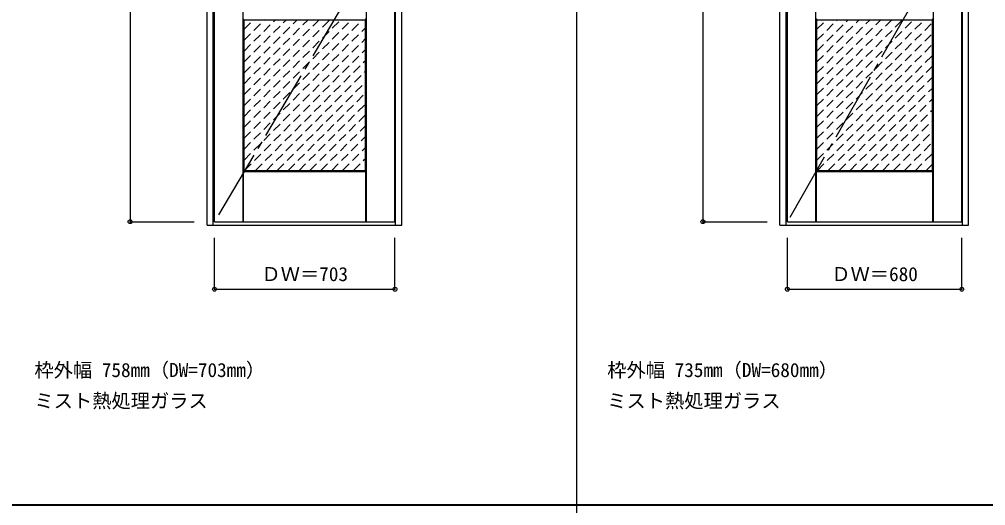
# Model space of a CAD drawing. Units: millimetres, scale not verified. Extents: x -6000 to 5700, y -4307 to 4175.
# Drawn here: x -966 to 2799, y 186 to 2081 of the extents above; entities that cross this region are included whole.
import ezdxf
from ezdxf.enums import TextEntityAlignment as Align

# ---------------------------------------------------------------- set-up
doc = ezdxf.new("R2010")
doc.units = ezdxf.units.MM
doc.header["$LTSCALE"] = 30
doc.header["$PDMODE"] = 32
doc.header["$PDSIZE"] = 15
doc.linetypes.add('CHAIN2', pattern=[12, 9, -1, 1, -1])
doc.linetypes.add('DASHED1', pattern=[1.8, 1.2, -0.6])
for name, color, linetype in [('0-2_扉', 3, 'Continuous'), ('0-3_仕上げ', 7, 'Continuous'), ('0-4_枠', 3, 'Continuous'), ('0-7', 7, 'CHAIN2'), ('0-A_文字', 7, 'Continuous'), ('0-B_寸法', 7, 'Continuous'), ('0-C_ハッチ', 4, 'DASHED1'), ('F-1_枠', 6, 'Continuous')]:
    doc.layers.add(name, color=color, linetype=linetype)
doc.styles.add('ＭＳ ゴシック', font='')
doc.styles.get('ＭＳ ゴシック').set_extended_font_data('MS Gothic')

msp = doc.modelspace()

# ---------------------------------------------------------------- linework, layer by layer
at = {"layer": '0-2_扉'}
for p, q in [((497.8, 1292.25), (497.8, 3669.25)), ((2026.4, 1292.25), (2026.4, 3669.25)), ((2706.4, 1292.25), (2706.4, 3669.25)), ((-205.2, 1292.25), (497.8, 1292.25)), ((2026.4, 1292.25), (2706.4, 1292.25))]:
    msp.add_line(p, q, dxfattribs=at)
msp.add_lwpolyline([(-205.2, 1292.25), (-205.2, 3669.25), (497.8, 3669.25)], dxfattribs=at)
at = {"layer": '0-3_仕上げ'}
for p, q in [((386.8, 1292.25), (386.8, 3669.25)), ((2595.4, 1292.25), (2595.4, 3669.25)), ((-94.2, 1292.25), (-94.2, 2241.37)), ((2137.4, 1292.25), (2137.4, 2241.37)), ((-93.2, 2082.25), (-90.2, 2079.25)), ((-90.2, 2079.25), (382.8, 2079.25)), ((-90.2, 1492.25), (-90.2, 2079.25)), ((382.8, 2079.25), (385.8, 2082.25)), ((382.8, 1492.25), (382.8, 2079.25)), ((2138.4, 2082.25), (2141.4, 2079.25)), ((2141.4, 1492.25), (2141.4, 2079.25)), ((2141.4, 2079.25), (2591.4, 2079.25)), ((2591.4, 2079.25), (2594.4, 2082.25)), ((2591.4, 1492.25), (2591.4, 2079.25)), ((-93.2, 1489.25), (-90.2, 1492.25)), ((-93.2, 1292.25), (-93.2, 1489.25)), ((-93.2, 1489.25), (-92.2, 1488.25)), ((-92.2, 1292.25), (-92.2, 1488.25)), ((-92.2, 1488.25), (384.8, 1488.25)), ((-90.2, 1492.25), (382.8, 1492.25)), ((382.8, 1492.25), (385.8, 1489.25)), ((385.8, 1489.25), (384.8, 1488.25)), ((384.8, 1292.25), (384.8, 1488.25)), ((385.8, 1292.25), (385.8, 1489.25)), ((2138.4, 1489.25), (2141.4, 1492.25)), ((2139.4, 1292.25), (2139.4, 1488.25)), ((2139.4, 1488.25), (2593.4, 1488.25)), ((2141.4, 1492.25), (2591.4, 1492.25)), ((2591.4, 1492.25), (2594.4, 1489.25)), ((2594.4, 1489.25), (2593.4, 1488.25)), ((2593.4, 1292.25), (2593.4, 1488.25)), ((2594.4, 1292.25), (2594.4, 1489.25))]:
    msp.add_line(p, q, dxfattribs=at)
msp.add_lwpolyline([(2138.4, 1292.25), (2138.4, 1489.25), (2139.4, 1488.25)], dxfattribs=at)
at = {"layer": '0-4_枠'}
for p, q in [((-234.2, 1279.25), (-234.2, 3679.25)), ((-210.2, 1279.25), (-210.2, 3679.25)), ((499.8, 1279.25), (499.8, 3679.25)), ((523.8, 1279.25), (523.8, 3679.25)), ((1997.4, 1279.25), (1997.4, 3679.25)), ((2021.4, 1279.25), (2021.4, 3679.25)), ((2708.4, 1279.25), (2708.4, 3679.25)), ((2732.4, 1279.25), (2732.4, 3679.25)), ((-234.2, 1279.25), (523.8, 1279.25)), ((1997.4, 1279.25), (2732.4, 1279.25))]:
    msp.add_line(p, q, dxfattribs=at)
at = {"layer": '0-7'}
for points in [[(-205.2, 3669.25), (497.8, 2480.75), (-205.2, 1292.25)], [(2026.4, 3669.25), (2706.4, 2480.75), (2026.4, 1292.25)]]:
    msp.add_lwpolyline(points, dxfattribs=at)
at = {"layer": '0-B_寸法', "color": 4}
for p, q in [((-534.2, 3669.25), (-534.2, 1292.25)), ((1697.4, 3669.25), (1697.4, 1292.25)), ((-534.2, 1292.25), (-284.2, 1292.25)), ((1697.4, 1292.25), (1947.4, 1292.25)), ((-205.2, 1029.25), (-205.2, 1229.25)), ((497.8, 1029.25), (497.8, 1229.25)), ((2026.4, 1029.25), (2026.4, 1229.25)), ((2706.4, 1029.25), (2706.4, 1229.25)), ((-205.2, 1029.25), (497.8, 1029.25)), ((2026.4, 1029.25), (2706.4, 1029.25))]:
    msp.add_line(p, q, dxfattribs=at)
at = {"layer": '0-B_寸法'}
for p in [(-534.2, 1292.25), (1697.4, 1292.25), (-205.2, 1029.25), (497.8, 1029.25), (2026.4, 1029.25), (2706.4, 1029.25)]:
    msp.add_point(p, dxfattribs=at)
at = {"layer": '0-C_ハッチ'}
for p, q in [((-90.2, 1872.11), (116.94, 2079.25)), ((-90.2, 1914.53), (74.52, 2079.25)), ((-90.2, 1956.96), (32.09, 2079.25)), ((-90.2, 1999.38), (-10.33, 2079.25)), ((-90.2, 2041.81), (-52.76, 2079.25)), ((-90.2, 1829.68), (159.37, 2079.25)), ((-90.2, 1659.97), (329.08, 2079.25)), ((-90.2, 1702.4), (286.65, 2079.25)), ((-90.2, 1744.83), (244.22, 2079.25)), ((-90.2, 1787.25), (201.8, 2079.25)), ((-90.2, 1617.55), (371.5, 2079.25)), ((2141.4, 1659.97), (2560.68, 2079.25)), ((2141.4, 1872.11), (2348.54, 2079.25)), ((2141.4, 1914.53), (2306.12, 2079.25)), ((2141.4, 1956.96), (2263.69, 2079.25)), ((2141.4, 1999.38), (2221.27, 2079.25)), ((2141.4, 2041.81), (2178.84, 2079.25)), ((2141.4, 1829.68), (2390.97, 2079.25)), ((2141.4, 1702.4), (2518.25, 2079.25)), ((2141.4, 1744.83), (2475.82, 2079.25)), ((2141.4, 1787.25), (2433.4, 2079.25)), ((-90.2, 1575.12), (382.8, 2048.12)), ((2141.4, 1617.55), (2591.4, 2067.55)), ((-90.2, 1532.69), (382.8, 2005.69)), ((2141.4, 1575.12), (2591.4, 2025.12)), ((-88.22, 1492.25), (382.8, 1963.27)), ((2141.4, 1532.69), (2591.4, 1982.69)), ((-45.79, 1492.25), (382.8, 1920.84)), ((2143.38, 1492.25), (2591.4, 1940.27)), ((2185.81, 1492.25), (2591.4, 1897.84)), ((-3.36, 1492.25), (382.8, 1878.41)), ((2228.24, 1492.25), (2591.4, 1855.41)), ((39.06, 1492.25), (382.8, 1835.99)), ((2270.66, 1492.25), (2591.4, 1812.99)), ((81.49, 1492.25), (382.8, 1793.56)), ((2313.09, 1492.25), (2591.4, 1770.56)), ((123.91, 1492.25), (382.8, 1751.14)), ((166.34, 1492.25), (382.8, 1708.71)), ((2355.51, 1492.25), (2591.4, 1728.14)), ((208.77, 1492.25), (382.8, 1666.28)), ((2397.94, 1492.25), (2591.4, 1685.71)), ((251.19, 1492.25), (382.8, 1623.86)), ((2440.37, 1492.25), (2591.4, 1643.28)), ((293.62, 1492.25), (382.8, 1581.43)), ((2482.79, 1492.25), (2591.4, 1600.86)), ((2525.22, 1492.25), (2591.4, 1558.43)), ((336.05, 1492.25), (382.8, 1539)), ((2567.65, 1492.25), (2591.4, 1516))]:
    msp.add_line(p, q, dxfattribs=at)
at = {"layer": 'F-1_枠'}
for p, q in [((1204.8, 4175), (1204.8, -3790)), ((-6000, 190.5), (5700, 190.5)), ((-6000, 187.5), (5700, 187.5))]:
    msp.add_line(p, q, dxfattribs=at)

# ---------------------------------------------------------------- texts
at = {"layer": '0-A_文字', "style": 'ＭＳ ゴシック'}
for s, p in [('枠外幅 758mm（DW=703mm）', (-906.8, 670.5)), ('枠外幅 735mm（DW=680mm）', (1324.8, 670.5)), ('ミスト熱処理ガラス', (-906.8, 550.5)), ('ミスト熱処理ガラス', (1324.8, 550.5))]:
    msp.add_text(s, height=54.99, dxfattribs=at).set_placement(p, align=Align.BOTTOM_LEFT)
at = {"layer": '0-B_寸法', "style": 'ＭＳ ゴシック'}
for s, p in [('ＤＷ＝703', (-22.45, 1044.25)), ('ＤＷ＝680', (2197.65, 1044.25))]:
    msp.add_text(s, height=54.99, dxfattribs=at).set_placement(p, align=Align.BOTTOM_LEFT)

doc.saveas('drawing.dxf')
